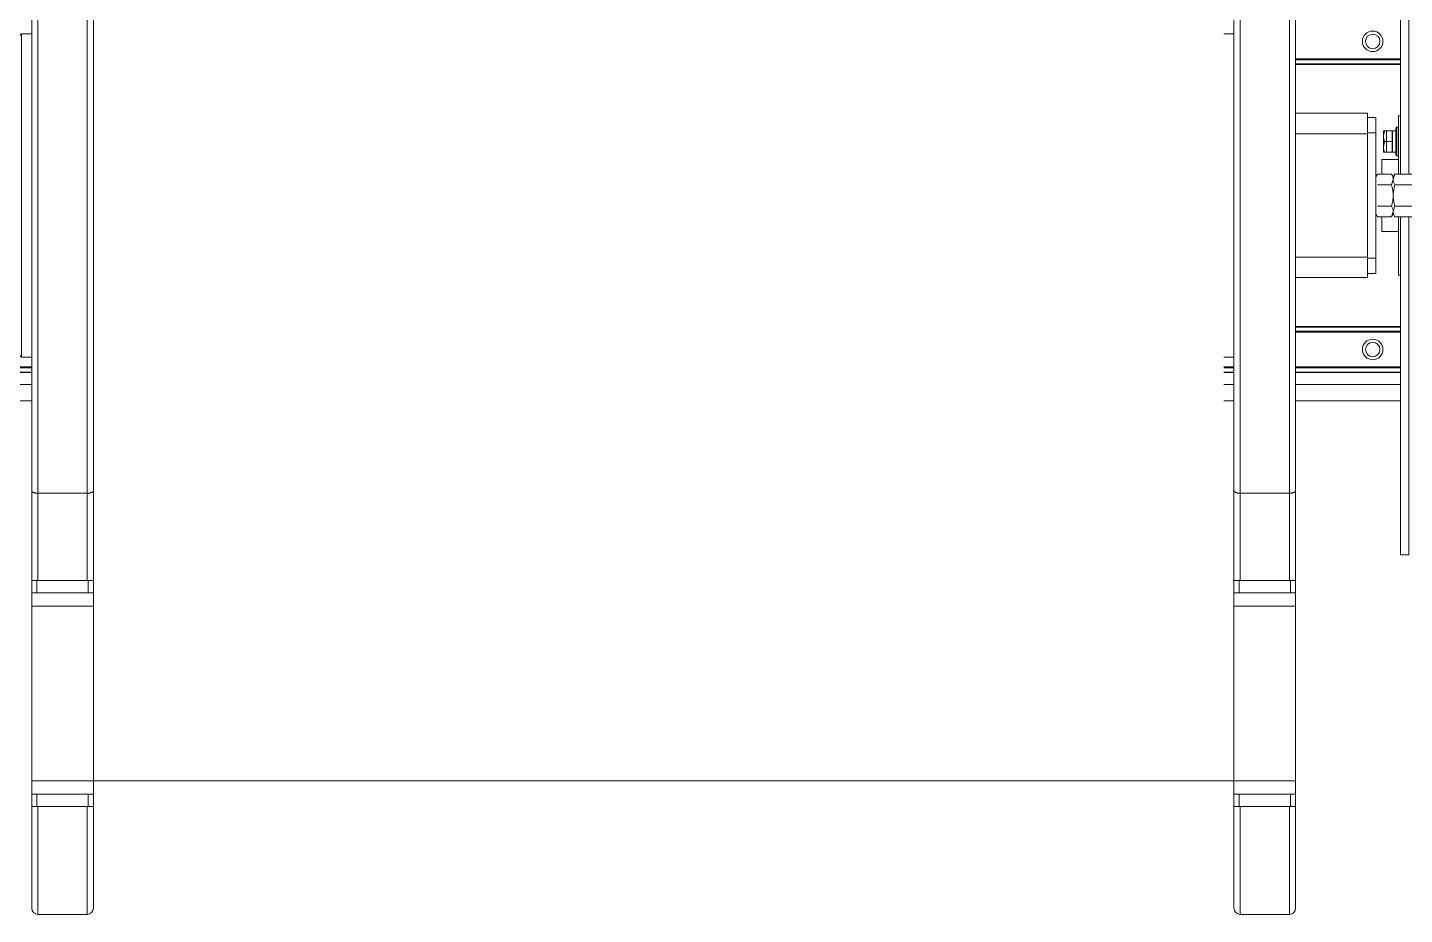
# Model space of a CAD drawing. Header units: millimetres. Extents: x 2179 to 48742, y 3478 to 161002.
# Drawn here: x 22679 to 24019, y 128067 to 128930 of the extents above; entities that cross this region are included whole.
import ezdxf

# ---------------------------------------------------------------- set-up
doc = ezdxf.new("R2010")
doc.units = ezdxf.units.MM
doc.layers.add('0-1', color=7, linetype='Continuous', lineweight=9)
doc.layers.add('2966-1_navrh dispozice stroju-HK_02_dwg-1', color=7, linetype='Continuous', lineweight=9, true_color=0x919191)

# ---------------------------------------------------------------- blocks, each defined once
blk = doc.blocks.new('2966-1_navrh dispozice stroju-HK_02_dwg_SE667-904310-1NP _ stroje')
at = {"layer": '0-1'}
for p, q in [((9677.5, -155.7), (9677.5, -215.7)), ((9847.5, -155.7), (9847.5, -215.7)), ((9860.5, -215.7), (9860.5, -210.7))]:
    blk.add_line(p, q, dxfattribs=at)
at = {"layer": '0-1', "flags": 128}
for points in [[(9664.5, -155.7), (9652.5, -155.7), (9652.5, -160.7), (9652.5, -210.7), (9664.5, -210.7)], [(9860.5, -155.7), (9860.5, -160.7), (9860.5, -210.7), (9872.5, -210.7), (9872.5, -215.7), (9860.5, -215.7), (9847.5, -215.7), (9677.5, -215.7), (9664.5, -215.7), (9652.5, -215.7), (9652.5, -210.7)], [(9652.5, -160.7), (9664.5, -160.7), (9664.5, -210.7), (9664.5, -215.7)], [(9664.5, -160.7), (9664.5, -155.7), (9677.5, -155.7), (9847.5, -155.7), (9860.5, -155.7), (9872.5, -155.7), (9872.5, -160.7)], [(9860.5, -160.7), (9872.5, -160.7), (9872.5, -210.7)]]:
    blk.add_lwpolyline(points, dxfattribs=at)
blk = doc.blocks.new('2966-1_navrh dispozice stroju-HK_02_dwg_SE662-904312-1NP _ stroje')
at = {"layer": '0-1'}
for p, q in [((9652.5, -209.7), (9567.5, -209.7)), ((9977.5, -209.7), (9872.5, -209.7))]:
    blk.add_line(p, q, dxfattribs=at)
blk = doc.blocks.new('2966-1_navrh dispozice stroju-HK_02_dwg_SE663-904313-1NP _ stroje')
at = {"layer": '0-1'}
for p, q in [((9652.5, -161.7), (9567.5, -161.7)), ((9977.5, -161.7), (9872.5, -161.7))]:
    blk.add_line(p, q, dxfattribs=at)
blk = doc.blocks.new('2966-1_navrh dispozice stroju-HK_02_dwg_SE664-904314-1NP _ stroje')
at = {"layer": '0-1'}
for p, q in [((9652.5, -155.7), (9564.9, -155.7)), ((9971.5, -155.7), (9872.5, -155.7))]:
    blk.add_line(p, q, dxfattribs=at)
blk = doc.blocks.new('2966-1_navrh dispozice stroju-HK_02_dwg_SE665-904315-1NP _ stroje')
at = {"layer": '0-1'}
for p, q in [((9652.5, -215.7), (9564.9, -215.7)), ((9971.5, -215.7), (9872.5, -215.7))]:
    blk.add_line(p, q, dxfattribs=at)
blk = doc.blocks.new('2966-1_navrh dispozice stroju-HK_02_dwg_SE661-904316-1NP _ stroje')
at = {"layer": '0-1'}
for p, q in [((9564.9, -155.7), (9553.3, -155.7)), ((9567.4, -161.7), (9567.4, -209.7)), ((9977.5, -161.7), (9977.5, -209.7)), ((9564.9, -215.7), (9553.3, -215.7))]:
    blk.add_line(p, q, dxfattribs=at)
for centre, start, end in [((9971.5, -161.7), 0, 90), ((9971.5, -209.7), 270, 360)]:
    blk.add_arc(centre, 6, start, end, dxfattribs=at)
for points, knots in [([(9567.4, -161.7), (9567.4, -161.5), (9567.4, -161.2), (9567.4, -160.8), (9567.4, -160.5), (9567.3, -160.2), (9567.3, -159.9), (9567.3, -159.6), (9567.2, -159.3), (9567.2, -159), (9567.1, -158.7), (9567, -158.5), (9566.9, -158.2), (9566.8, -157.9), (9566.7, -157.6), (9566.6, -157.3), (9566.5, -157), (9566.3, -156.8), (9566.2, -156.5), (9566, -156.3), (9565.8, -156.1), (9565.4, -155.8), (9565.1, -155.7), (9564.9, -155.7)], [0, 0, 0, 0, 0.08697, 0.130455, 0.173941, 0.217426, 0.260911, 0.304397, 0.347882, 0.391367, 0.434853, 0.478339, 0.521825, 0.565313, 0.608802, 0.652293, 0.695789, 0.739285, 0.782776, 0.826257, 0.869728, 0.913186, 1, 1, 1, 1]), ([(9564.9, -215.7), (9565.1, -215.7), (9565.4, -215.7), (9565.8, -215.4), (9566, -215.2), (9566.2, -215), (9566.3, -214.7), (9566.5, -214.4), (9566.6, -214.2), (9566.7, -213.9), (9566.8, -213.6), (9566.9, -213.3), (9567, -213), (9567.1, -212.7), (9567.2, -212.4), (9567.2, -212.2), (9567.3, -211.9), (9567.3, -211.6), (9567.3, -211.3), (9567.4, -211), (9567.4, -210.7), (9567.4, -210.2), (9567.4, -209.9), (9567.4, -209.7)], [0, 0, 0, 0, 0.086814, 0.130272, 0.173743, 0.217224, 0.260715, 0.304211, 0.347707, 0.391198, 0.434687, 0.478175, 0.521661, 0.565147, 0.608633, 0.652118, 0.695603, 0.739089, 0.782574, 0.826059, 0.869545, 0.91303, 1, 1, 1, 1])]:
    blk.add_open_spline(points, degree=3, knots=knots, dxfattribs=at)
for name in ['2966-1_navrh dispozice stroju-HK_02_dwg_SE664-904314-1NP _ stroje', '2966-1_navrh dispozice stroju-HK_02_dwg_SE663-904313-1NP _ stroje', '2966-1_navrh dispozice stroju-HK_02_dwg_SE662-904312-1NP _ stroje', '2966-1_navrh dispozice stroju-HK_02_dwg_SE665-904315-1NP _ stroje']:
    blk.add_blockref(name, (0, 0))
blk = doc.blocks.new('2966-1_navrh dispozice stroju-HK_02_dwg_SE660-904317-1NP _ stroje')
at = {"layer": '0-1'}
for p, q in [((9971.5, -155.7), (9943.5, -155.7)), ((9977.5, -161.7), (9977.5, -209.7)), ((9971.5, -215.7), (9943.5, -215.7))]:
    blk.add_line(p, q, dxfattribs=at)
for centre, start, end in [((9971.5, -161.7), 0, 90), ((9971.5, -209.7), 270, 0)]:
    blk.add_arc(centre, 6, start, end, dxfattribs=at)
blk = doc.blocks.new('2966-1_navrh dispozice stroju-HK_02_dwg_SE653-904324-1NP _ stroje')
at = {"layer": '0-1'}
for p, q in [((9564.9, -155.7), (8990.1, -155.7)), ((9564.9, -215.7), (8990.1, -215.7))]:
    blk.add_line(p, q, dxfattribs=at)
at = {"layer": '0-1', "flags": 128}
blk.add_lwpolyline([(8987.5, -209.7), (9567.5, -209.7), (9567.5, -161.7), (8987.5, -161.7)], close=True, dxfattribs=at)
at = {"layer": '0-1'}
for points, knots in [([(8990, -155.7), (8989.8, -155.7), (8989.5, -155.8), (8989.2, -156.1), (8988.9, -156.3), (8988.8, -156.5), (8988.6, -156.8), (8988.4, -157), (8988.3, -157.3), (8988.2, -157.6), (8988.1, -157.9), (8988, -158.2), (8987.9, -158.5), (8987.8, -158.7), (8987.8, -159), (8987.7, -159.3), (8987.7, -159.6), (8987.6, -159.9), (8987.6, -160.2), (8987.6, -160.5), (8987.5, -160.8), (8987.5, -161.2), (8987.5, -161.5), (8987.5, -161.7)], [0, 0, 0, 0, 0.086814, 0.130272, 0.173743, 0.217224, 0.260715, 0.304211, 0.347707, 0.391198, 0.434687, 0.478175, 0.521661, 0.565147, 0.608633, 0.652118, 0.695603, 0.739089, 0.782574, 0.826059, 0.869545, 0.91303, 1, 1, 1, 1]), ([(9567.5, -161.7), (9567.5, -161.5), (9567.5, -161.2), (9567.5, -160.8), (9567.5, -160.5), (9567.4, -160.2), (9567.4, -159.9), (9567.3, -159.6), (9567.3, -159.3), (9567.2, -159), (9567.2, -158.7), (9567.1, -158.5), (9567, -158.2), (9566.9, -157.9), (9566.8, -157.6), (9566.7, -157.3), (9566.6, -157), (9566.4, -156.8), (9566.2, -156.5), (9566.1, -156.3), (9565.8, -156.1), (9565.5, -155.8), (9565.2, -155.7), (9565, -155.7)], [0, 0, 0, 0, 0.08697, 0.130455, 0.173941, 0.217426, 0.260911, 0.304397, 0.347882, 0.391367, 0.434853, 0.478339, 0.521825, 0.565313, 0.608802, 0.652293, 0.695789, 0.739285, 0.782776, 0.826257, 0.869728, 0.913186, 1, 1, 1, 1]), ([(8987.5, -209.7), (8987.5, -209.9), (8987.5, -210.2), (8987.5, -210.7), (8987.6, -211), (8987.6, -211.3), (8987.6, -211.6), (8987.7, -211.9), (8987.7, -212.2), (8987.8, -212.4), (8987.8, -212.7), (8987.9, -213), (8988, -213.3), (8988.1, -213.6), (8988.2, -213.9), (8988.3, -214.2), (8988.4, -214.4), (8988.6, -214.7), (8988.8, -215), (8988.9, -215.2), (8989.2, -215.4), (8989.5, -215.7), (8989.8, -215.7), (8990, -215.7)], [0, 0, 0, 0, 0.08697, 0.130455, 0.173941, 0.217426, 0.260911, 0.304397, 0.347882, 0.391367, 0.434853, 0.478339, 0.521825, 0.565313, 0.608802, 0.652293, 0.695789, 0.739285, 0.782776, 0.826257, 0.869728, 0.913186, 1, 1, 1, 1]), ([(9565, -215.7), (9565.2, -215.7), (9565.5, -215.7), (9565.8, -215.4), (9566.1, -215.2), (9566.2, -215), (9566.4, -214.7), (9566.6, -214.4), (9566.7, -214.2), (9566.8, -213.9), (9566.9, -213.6), (9567, -213.3), (9567.1, -213), (9567.2, -212.7), (9567.2, -212.4), (9567.3, -212.2), (9567.3, -211.9), (9567.4, -211.6), (9567.4, -211.3), (9567.5, -211), (9567.5, -210.7), (9567.5, -210.2), (9567.5, -209.9), (9567.5, -209.7)], [0, 0, 0, 0, 0.086814, 0.130272, 0.173743, 0.217224, 0.260715, 0.304211, 0.347707, 0.391198, 0.434687, 0.478175, 0.521661, 0.565147, 0.608633, 0.652118, 0.695603, 0.739089, 0.782574, 0.826059, 0.869545, 0.91303, 1, 1, 1, 1])]:
    blk.add_open_spline(points, degree=3, knots=knots, dxfattribs=at)
blk = doc.blocks.new('2966-1_navrh dispozice stroju-HK_02_dwg_SE652-904325-1NP _ stroje')
at = {"layer": '0-1'}
for p, q in [((9120, -215.7), (9120, -225.7)), ((9435, -225.7), (9435, -215.7))]:
    blk.add_line(p, q, dxfattribs=at)
blk = doc.blocks.new('2966-1_navrh dispozice stroju-HK_02_dwg_SE650-904327-1NP _ stroje')
at = {"layer": '0-1'}
for p, q in [((9664.5, -1325.7), (9664.5, -1330.7)), ((9677.5, -1385.7), (9677.5, -1325.7)), ((9847.5, -1385.7), (9847.5, -1325.7))]:
    blk.add_line(p, q, dxfattribs=at)
at = {"layer": '0-1', "flags": 128}
for points in [[(9664.5, -1385.7), (9664.5, -1380.7), (9664.5, -1330.7), (9652.5, -1330.7), (9652.5, -1325.7), (9664.5, -1325.7), (9677.5, -1325.7), (9847.5, -1325.7), (9860.5, -1325.7), (9872.5, -1325.7), (9872.5, -1330.7)], [(9872.5, -1380.7), (9860.5, -1380.7), (9860.5, -1330.7), (9860.5, -1325.7)], [(9664.5, -1380.7), (9652.5, -1380.7), (9652.5, -1330.7)], [(9860.5, -1385.7), (9872.5, -1385.7), (9872.5, -1380.7), (9872.5, -1330.7), (9860.5, -1330.7)], [(9860.5, -1380.7), (9860.5, -1385.7), (9847.5, -1385.7), (9677.5, -1385.7), (9664.5, -1385.7), (9652.5, -1385.7), (9652.5, -1380.7)]]:
    blk.add_lwpolyline(points, dxfattribs=at)
blk = doc.blocks.new('2966-1_navrh dispozice stroju-HK_02_dwg_SE643-904334-1NP _ stroje')
at = {"layer": '0-1'}
for p, q in [((9943.5, -1325.7), (9971.5, -1325.7)), ((9977.5, -1379.7), (9977.5, -1331.7)), ((9943.5, -1385.7), (9971.5, -1385.7))]:
    blk.add_line(p, q, dxfattribs=at)
for centre, start, end in [((9971.5, -1331.7), 0, 90), ((9971.5, -1379.7), 270, 0)]:
    blk.add_arc(centre, 6, start, end, dxfattribs=at)
blk = doc.blocks.new('2966-1_navrh dispozice stroju-HK_02_dwg_SE639-904335-1NP _ stroje')
at = {"layer": '0-1'}
for p, q in [((9567.4, -1331.7), (9652.5, -1331.7)), ((9872.5, -1331.7), (9977.5, -1331.7))]:
    blk.add_line(p, q, dxfattribs=at)
blk = doc.blocks.new('2966-1_navrh dispozice stroju-HK_02_dwg_SE640-904336-1NP _ stroje')
at = {"layer": '0-1'}
for p, q in [((9567.4, -1379.7), (9652.5, -1379.7)), ((9872.5, -1379.7), (9977.5, -1379.7))]:
    blk.add_line(p, q, dxfattribs=at)
blk = doc.blocks.new('2966-1_navrh dispozice stroju-HK_02_dwg_SE641-904337-1NP _ stroje')
at = {"layer": '0-1'}
for p, q in [((9564.9, -1385.7), (9652.5, -1385.7)), ((9872.5, -1385.7), (9971.5, -1385.7))]:
    blk.add_line(p, q, dxfattribs=at)
blk = doc.blocks.new('2966-1_navrh dispozice stroju-HK_02_dwg_SE642-904338-1NP _ stroje')
at = {"layer": '0-1'}
for p, q in [((9564.9, -1325.7), (9652.5, -1325.7)), ((9872.5, -1325.7), (9971.5, -1325.7))]:
    blk.add_line(p, q, dxfattribs=at)
blk = doc.blocks.new('2966-1_navrh dispozice stroju-HK_02_dwg_SE638-904339-1NP _ stroje')
at = {"layer": '0-1'}
for p, q in [((9553.3, -1325.7), (9564.9, -1325.7)), ((9567.4, -1379.7), (9567.4, -1331.7)), ((9977.5, -1379.7), (9977.5, -1331.7)), ((9553.3, -1385.7), (9564.9, -1385.7))]:
    blk.add_line(p, q, dxfattribs=at)
for centre, start, end in [((9971.5, -1331.7), 0, 90), ((9971.5, -1379.7), 270, 0)]:
    blk.add_arc(centre, 6, start, end, dxfattribs=at)
for points, knots in [([(9567.4, -1331.7), (9567.4, -1331.5), (9567.4, -1331.2), (9567.4, -1330.8), (9567.4, -1330.5), (9567.3, -1330.2), (9567.3, -1329.9), (9567.3, -1329.6), (9567.2, -1329.3), (9567.2, -1329), (9567.1, -1328.7), (9567, -1328.5), (9566.9, -1328.2), (9566.8, -1327.9), (9566.7, -1327.6), (9566.6, -1327.3), (9566.5, -1327), (9566.3, -1326.8), (9566.2, -1326.5), (9566, -1326.3), (9565.8, -1326.1), (9565.4, -1325.8), (9565.1, -1325.7), (9564.9, -1325.7)], [0, 0, 0, 0, 0.08697, 0.130455, 0.173941, 0.217426, 0.260911, 0.304397, 0.347882, 0.391367, 0.434853, 0.478339, 0.521825, 0.565313, 0.608802, 0.652293, 0.695789, 0.739285, 0.782776, 0.826257, 0.869728, 0.913186, 1, 1, 1, 1]), ([(9564.9, -1385.7), (9565.1, -1385.7), (9565.4, -1385.7), (9565.8, -1385.4), (9566, -1385.2), (9566.2, -1385), (9566.3, -1384.7), (9566.5, -1384.4), (9566.6, -1384.2), (9566.7, -1383.9), (9566.8, -1383.6), (9566.9, -1383.3), (9567, -1383), (9567.1, -1382.7), (9567.2, -1382.4), (9567.2, -1382.2), (9567.3, -1381.9), (9567.3, -1381.6), (9567.3, -1381.3), (9567.4, -1381), (9567.4, -1380.7), (9567.4, -1380.2), (9567.4, -1379.9), (9567.4, -1379.7)], [0, 0, 0, 0, 0.086814, 0.130272, 0.173743, 0.217224, 0.260715, 0.304211, 0.347707, 0.391198, 0.434687, 0.478175, 0.521661, 0.565147, 0.608633, 0.652118, 0.695603, 0.739089, 0.782574, 0.826059, 0.869545, 0.91303, 1, 1, 1, 1])]:
    blk.add_open_spline(points, degree=3, knots=knots, dxfattribs=at)
for name in ['2966-1_navrh dispozice stroju-HK_02_dwg_SE642-904338-1NP _ stroje', '2966-1_navrh dispozice stroju-HK_02_dwg_SE639-904335-1NP _ stroje', '2966-1_navrh dispozice stroju-HK_02_dwg_SE640-904336-1NP _ stroje', '2966-1_navrh dispozice stroju-HK_02_dwg_SE641-904337-1NP _ stroje']:
    blk.add_blockref(name, (0, 0))
blk = doc.blocks.new('2966-1_navrh dispozice stroju-HK_02_dwg_SE637-904340-1NP _ stroje')
at = {"layer": '0-1'}
for p, q in [((8990.1, -1325.7), (9564.9, -1325.7)), ((8990.1, -1385.7), (9564.9, -1385.7))]:
    blk.add_line(p, q, dxfattribs=at)
at = {"layer": '0-1', "flags": 128}
blk.add_lwpolyline([(9567.5, -1331.7), (8987.5, -1331.7), (8987.5, -1379.7), (9567.5, -1379.7)], close=True, dxfattribs=at)
at = {"layer": '0-1'}
for points, knots in [([(8990, -1325.7), (8989.8, -1325.7), (8989.5, -1325.8), (8989.2, -1326.1), (8988.9, -1326.3), (8988.8, -1326.5), (8988.6, -1326.8), (8988.4, -1327), (8988.3, -1327.3), (8988.2, -1327.6), (8988.1, -1327.9), (8988, -1328.2), (8987.9, -1328.5), (8987.8, -1328.7), (8987.8, -1329), (8987.7, -1329.3), (8987.7, -1329.6), (8987.6, -1329.9), (8987.6, -1330.2), (8987.6, -1330.5), (8987.5, -1330.8), (8987.5, -1331.2), (8987.5, -1331.5), (8987.5, -1331.7)], [0, 0, 0, 0, 0.086814, 0.130272, 0.173743, 0.217224, 0.260715, 0.304211, 0.347707, 0.391198, 0.434687, 0.478175, 0.521661, 0.565147, 0.608633, 0.652118, 0.695603, 0.739089, 0.782574, 0.826059, 0.869545, 0.91303, 1, 1, 1, 1]), ([(9567.5, -1331.7), (9567.5, -1331.5), (9567.5, -1331.2), (9567.5, -1330.8), (9567.5, -1330.5), (9567.4, -1330.2), (9567.4, -1329.9), (9567.3, -1329.6), (9567.3, -1329.3), (9567.2, -1329), (9567.2, -1328.7), (9567.1, -1328.5), (9567, -1328.2), (9566.9, -1327.9), (9566.8, -1327.6), (9566.7, -1327.3), (9566.6, -1327), (9566.4, -1326.8), (9566.2, -1326.5), (9566.1, -1326.3), (9565.8, -1326.1), (9565.5, -1325.8), (9565.2, -1325.7), (9565, -1325.7)], [0, 0, 0, 0, 0.08697, 0.130455, 0.173941, 0.217426, 0.260911, 0.304397, 0.347882, 0.391367, 0.434853, 0.478339, 0.521825, 0.565313, 0.608802, 0.652293, 0.695789, 0.739285, 0.782776, 0.826257, 0.869728, 0.913186, 1, 1, 1, 1]), ([(8987.5, -1379.7), (8987.5, -1379.9), (8987.5, -1380.2), (8987.5, -1380.7), (8987.6, -1381), (8987.6, -1381.3), (8987.6, -1381.6), (8987.7, -1381.9), (8987.7, -1382.2), (8987.8, -1382.4), (8987.8, -1382.7), (8987.9, -1383), (8988, -1383.3), (8988.1, -1383.6), (8988.2, -1383.9), (8988.3, -1384.2), (8988.4, -1384.4), (8988.6, -1384.7), (8988.8, -1385), (8988.9, -1385.2), (8989.2, -1385.4), (8989.5, -1385.7), (8989.8, -1385.7), (8990, -1385.7)], [0, 0, 0, 0, 0.08697, 0.130455, 0.173941, 0.217426, 0.260911, 0.304397, 0.347882, 0.391367, 0.434853, 0.478339, 0.521825, 0.565313, 0.608802, 0.652293, 0.695789, 0.739285, 0.782776, 0.826257, 0.869728, 0.913186, 1, 1, 1, 1]), ([(9565, -1385.7), (9565.2, -1385.7), (9565.5, -1385.7), (9565.8, -1385.4), (9566.1, -1385.2), (9566.2, -1385), (9566.4, -1384.7), (9566.6, -1384.4), (9566.7, -1384.2), (9566.8, -1383.9), (9566.9, -1383.6), (9567, -1383.3), (9567.1, -1383), (9567.2, -1382.7), (9567.2, -1382.4), (9567.3, -1382.2), (9567.3, -1381.9), (9567.4, -1381.6), (9567.4, -1381.3), (9567.5, -1381), (9567.5, -1380.7), (9567.5, -1380.2), (9567.5, -1379.9), (9567.5, -1379.7)], [0, 0, 0, 0, 0.086814, 0.130272, 0.173743, 0.217224, 0.260715, 0.304211, 0.347707, 0.391198, 0.434687, 0.478175, 0.521661, 0.565147, 0.608633, 0.652118, 0.695603, 0.739089, 0.782574, 0.826059, 0.869545, 0.91303, 1, 1, 1, 1])]:
    blk.add_open_spline(points, degree=3, knots=knots, dxfattribs=at)
blk = doc.blocks.new('2966-1_navrh dispozice stroju-HK_02_dwg_SE592-904381-1NP _ stroje')
at = {"layer": '0-1'}
for p, q in [((8927.5, -45.7), (9256.7, -45.7)), ((9298.3, -45.7), (9627.5, -45.7))]:
    blk.add_line(p, q, dxfattribs=at)
blk = doc.blocks.new('2966-1_navrh dispozice stroju-HK_02_dwg_SE593-904382-1NP _ stroje')
at = {"layer": '0-1'}
for p, q in [((8927.5, -53.7), (9256.7, -53.7)), ((9298.3, -53.7), (9627.5, -53.7))]:
    blk.add_line(p, q, dxfattribs=at)
blk = doc.blocks.new('2966-1_navrh dispozice stroju-HK_02_dwg_SE591-904383-1NP _ stroje')
at = {"layer": '0-1'}
for p, q in [((8927.5, -45.7), (8927.5, -53.7)), ((9627.5, -45.7), (9627.5, -53.7))]:
    blk.add_line(p, q, dxfattribs=at)
for name in ['2966-1_navrh dispozice stroju-HK_02_dwg_SE592-904381-1NP _ stroje', '2966-1_navrh dispozice stroju-HK_02_dwg_SE593-904382-1NP _ stroje']:
    blk.add_blockref(name, (0, 0))
blk = doc.blocks.new('2966-1_navrh dispozice stroju-HK_02_dwg_SE574-904393-1NP _ stroje')
at = {"layer": '0-1'}
for p, q in [((9450, -155.7), (9450, -53.7)), ((9450, -225.7), (9450, -215.7)), ((9450, -1475.7), (9450, -1385.7))]:
    blk.add_line(p, q, dxfattribs=at)
blk = doc.blocks.new('2966-1_navrh dispozice stroju-HK_02_dwg_SE575-904394-1NP _ stroje')
at = {"layer": '0-1'}
blk.add_line((9405, -155.7), (9405, -53.7), dxfattribs=at)
blk = doc.blocks.new('2966-1_navrh dispozice stroju-HK_02_dwg_SE576-904395-1NP _ stroje')
at = {"layer": '0-1'}
blk.add_line((9405.6, -155.7), (9405.6, -53.7), dxfattribs=at)
blk = doc.blocks.new('2966-1_navrh dispozice stroju-HK_02_dwg_SE577-904396-1NP _ stroje')
at = {"layer": '0-1'}
blk.add_line((9409.6, -155.7), (9409.6, -53.7), dxfattribs=at)
blk = doc.blocks.new('2966-1_navrh dispozice stroju-HK_02_dwg_SE578-904397-1NP _ stroje')
at = {"layer": '0-1'}
blk.add_line((9410.5, -155.7), (9410.5, -53.7), dxfattribs=at)
blk = doc.blocks.new('2966-1_navrh dispozice stroju-HK_02_dwg_SE579-904398-1NP _ stroje')
at = {"layer": '0-1'}
for p, q in [((9444.5, -155.7), (9444.5, -53.7)), ((9444.5, -225.7), (9444.5, -215.7)), ((9444.5, -1475.7), (9444.5, -1385.7))]:
    blk.add_line(p, q, dxfattribs=at)
blk = doc.blocks.new('2966-1_navrh dispozice stroju-HK_02_dwg_SE580-904399-1NP _ stroje')
at = {"layer": '0-1'}
for p, q in [((9445.4, -155.7), (9445.4, -53.7)), ((9445.4, -225.7), (9445.4, -215.7)), ((9445.4, -1475.7), (9445.4, -1385.7))]:
    blk.add_line(p, q, dxfattribs=at)
blk = doc.blocks.new('2966-1_navrh dispozice stroju-HK_02_dwg_SE581-904400-1NP _ stroje')
at = {"layer": '0-1'}
for p, q in [((9449.4, -155.7), (9449.4, -53.7)), ((9449.4, -225.7), (9449.4, -215.7)), ((9449.4, -1475.7), (9449.4, -1385.7))]:
    blk.add_line(p, q, dxfattribs=at)
blk = doc.blocks.new('2966-1_navrh dispozice stroju-HK_02_dwg_SE573-904401-1NP _ stroje')
at = {"layer": '0-1'}
for radius in [10, 7]:
    blk.add_circle((9427.5, -80.7), radius, dxfattribs=at)
for name in ['2966-1_navrh dispozice stroju-HK_02_dwg_SE575-904394-1NP _ stroje', '2966-1_navrh dispozice stroju-HK_02_dwg_SE576-904395-1NP _ stroje', '2966-1_navrh dispozice stroju-HK_02_dwg_SE577-904396-1NP _ stroje', '2966-1_navrh dispozice stroju-HK_02_dwg_SE578-904397-1NP _ stroje', '2966-1_navrh dispozice stroju-HK_02_dwg_SE579-904398-1NP _ stroje', '2966-1_navrh dispozice stroju-HK_02_dwg_SE580-904399-1NP _ stroje', '2966-1_navrh dispozice stroju-HK_02_dwg_SE581-904400-1NP _ stroje', '2966-1_navrh dispozice stroju-HK_02_dwg_SE574-904393-1NP _ stroje']:
    blk.add_blockref(name, (0, 0))
blk = doc.blocks.new('2966-1_navrh dispozice stroju-HK_02_dwg_SE572-904402-1NP _ stroje')
at = {"layer": '0-1', "flags": 128}
for points in [[(9211, -55.7), (9211, -57.3), (9239, -57.3), (9239, -55.7)], [(9239, -57.3), (9238.1, -58.2), (9211.9, -58.2), (9211, -57.3)]]:
    blk.add_lwpolyline(points, dxfattribs=at)
blk = doc.blocks.new('2966-1_navrh dispozice stroju-HK_02_dwg_SE571-904403-1NP _ stroje')
at = {"layer": '0-1'}
for p, q in [((9256.7, -55.7), (9200, -55.7)), ((9355, -55.7), (9298.3, -55.7))]:
    blk.add_line(p, q, dxfattribs=at)
blk = doc.blocks.new('2966-1_navrh dispozice stroju-HK_02_dwg_SE570-904404-1NP _ stroje')
at = {"layer": '0-1'}
for p, q in [((9200, -55.7), (9200, -53.7)), ((9355, -55.7), (9355, -53.7))]:
    blk.add_line(p, q, dxfattribs=at)
blk.add_blockref('2966-1_navrh dispozice stroju-HK_02_dwg_SE571-904403-1NP _ stroje', (0, 0))
blk = doc.blocks.new('2966-1_navrh dispozice stroju-HK_02_dwg_SE569-904405-1NP _ stroje')
at = {"layer": '0-1'}
blk.add_line((9214.7, -58.2), (9214.7, -61.4), dxfattribs=at)
for points in [[(9235.1, -61.4), (9235.2, -60.9), (9235.3, -59.8), (9235.3, -58.8), (9235.3, -58.2)], [(9235.3, -61.4), (9235.3, -60.9), (9235.3, -59.8), (9235.2, -58.8), (9235.1, -58.2)]]:
    blk.add_open_spline(points, degree=3, knots=[0, 0, 0, 0, 0.5, 1, 1, 1, 1], dxfattribs=at)
blk = doc.blocks.new('2966-1_navrh dispozice stroju-HK_02_dwg_SE568-904406-1NP _ stroje')
at = {"layer": '0-1'}
for p, q in [((9242.5, -71.7), (9256.7, -71.7)), ((9298.3, -71.7), (9312.5, -71.7))]:
    blk.add_line(p, q, dxfattribs=at)
blk = doc.blocks.new('2966-1_navrh dispozice stroju-HK_02_dwg_SE567-904407-1NP _ stroje')
at = {"layer": '0-1'}
for p, q in [((9242.5, -55.7), (9242.5, -71.7)), ((9312.5, -71.7), (9312.5, -55.7))]:
    blk.add_line(p, q, dxfattribs=at)
blk.add_blockref('2966-1_navrh dispozice stroju-HK_02_dwg_SE568-904406-1NP _ stroje', (0, 0))
blk = doc.blocks.new('2966-1_navrh dispozice stroju-HK_02_dwg_SE566-904408-1NP _ stroje')
at = {"layer": '0-1', "flags": 128}
for points in [[(9235.5, -61.8), (9230.3, -61.8), (9225, -61.8), (9219.8, -61.8), (9214.5, -61.8), (9214.5, -61.4), (9235.5, -61.4), (9235.5, -61.8), (9235.5, -67.4), (9235.5, -69.3), (9235.5, -70.2), (9230.3, -70.2), (9225, -69.3), (9225, -67.4), (9225, -61.8)], [(9214.5, -69.3), (9214.5, -67.4), (9214.5, -61.8)], [(9230.3, -70.2), (9219.8, -70.2), (9214.5, -70.2), (9214.5, -69.3), (9219.8, -70.2)]]:
    blk.add_lwpolyline(points, dxfattribs=at)
blk.add_lwpolyline([(9235.5, -67.4), (9225, -67.4), (9214.5, -67.4), (9225, -67.4)], close=True, dxfattribs=at)
at = {"layer": '0-1'}
for centre in [(9219.6, -54), (9230.1, -54)]:
    blk.add_arc(centre, 16.2, 270.6528, 289.6034, dxfattribs=at)
blk = doc.blocks.new('2966-1_navrh dispozice stroju-HK_02_dwg_SE558-904409-1NP _ stroje')
at = {"layer": '0-1'}
blk.add_line((9150, -155.7), (9150, -53.7), dxfattribs=at)
blk = doc.blocks.new('2966-1_navrh dispozice stroju-HK_02_dwg_SE563-904414-1NP _ stroje')
at = {"layer": '0-1'}
blk.add_line((9144.5, -155.7), (9144.5, -53.7), dxfattribs=at)
blk = doc.blocks.new('2966-1_navrh dispozice stroju-HK_02_dwg_SE564-904415-1NP _ stroje')
at = {"layer": '0-1'}
blk.add_line((9145.4, -155.7), (9145.4, -53.7), dxfattribs=at)
blk = doc.blocks.new('2966-1_navrh dispozice stroju-HK_02_dwg_SE565-904416-1NP _ stroje')
at = {"layer": '0-1'}
blk.add_line((9149.4, -155.7), (9149.4, -53.7), dxfattribs=at)
blk = doc.blocks.new('2966-1_navrh dispozice stroju-HK_02_dwg_SE557-904417-1NP _ stroje')
at = {"layer": '0-1'}
for radius in [10, 7]:
    blk.add_circle((9127.5, -80.7), radius, dxfattribs=at)
for name in ['2966-1_navrh dispozice stroju-HK_02_dwg_SE563-904414-1NP _ stroje', '2966-1_navrh dispozice stroju-HK_02_dwg_SE564-904415-1NP _ stroje', '2966-1_navrh dispozice stroju-HK_02_dwg_SE565-904416-1NP _ stroje', '2966-1_navrh dispozice stroju-HK_02_dwg_SE558-904409-1NP _ stroje']:
    blk.add_blockref(name, (0, 0))
blk = doc.blocks.new('2966-1_navrh dispozice stroju-HK_02_dwg_SE551-904420-1NP _ stroje')
at = {"layer": '0-1'}
for p, q in [((9477.5, -155.7), (9477.5, -53.7)), ((9477.5, -225.7), (9477.5, -215.7)), ((9477.5, -1547.7), (9477.5, -1385.7))]:
    blk.add_line(p, q, dxfattribs=at)
blk = doc.blocks.new('2966-1_navrh dispozice stroju-HK_02_dwg_SE552-904421-1NP _ stroje')
at = {"layer": '0-1'}
for p, q in [((9461.6, -155.7), (9461.6, -53.7)), ((9461.6, -225.7), (9461.6, -215.7)), ((9461.6, -1547.7), (9461.6, -1385.7))]:
    blk.add_line(p, q, dxfattribs=at)
blk = doc.blocks.new('2966-1_navrh dispozice stroju-HK_02_dwg_SE550-904424-1NP _ stroje')
for name in ['2966-1_navrh dispozice stroju-HK_02_dwg_SE552-904421-1NP _ stroje', '2966-1_navrh dispozice stroju-HK_02_dwg_SE551-904420-1NP _ stroje']:
    blk.add_blockref(name, (0, 0))
blk = doc.blocks.new('2966-1_navrh dispozice stroju-HK_02_dwg_SE544-904430-1NP _ stroje')
at = {"layer": '0-1'}
blk.add_line((9256.7, -59.1), (9259.5, -60.7), dxfattribs=at)
at = {"layer": '0-1', "flags": 128}
for points in [[(9261.9, -60.7), (9256.7, -59.1), (9256.7, -26.4), (9259.5, -24.7), (9261.9, -24.7), (9267.1, -26.4), (9267.1, -59.1)], [(9261.9, -24.7), (9277.5, -24.7), (9293.1, -24.7), (9295.5, -24.7), (9298.3, -26.4)], [(9293.1, -60.7), (9287.9, -59.1), (9287.9, -26.4)], [(9295.5, -60.7), (9298.3, -59.1), (9298.3, -26.4), (9293.1, -24.7)]]:
    blk.add_lwpolyline(points, dxfattribs=at)
at = {"layer": '0-1'}
for centre, start, end in [((9262.2, -34.9), 91.6546, 122.7297), ((9293.4, -34.9), 91.6546, 122.7297), ((9261.6, -50.6), 271.6546, 302.7297), ((9292.8, -50.6), 271.6546, 302.7297)]:
    blk.add_arc(centre, 10.2, start, end, dxfattribs=at)
for points, knots in [([(9277.5, -24.7), (9275.7, -24.7), (9272.2, -25.1), (9268.8, -25.9), (9267.1, -26.4)], [0, 0, 0, 0, 0.500001, 1, 1, 1, 1]), ([(9287.9, -26.4), (9286.2, -25.9), (9282.8, -25.1), (9279.3, -24.7), (9277.5, -24.7)], [0, 0, 0, 0, 0.5, 1, 1, 1, 1]), ([(9267.1, -59.1), (9268.8, -59.6), (9272.2, -60.4), (9275.7, -60.7), (9277.5, -60.7)], [0, 0, 0, 0, 0.499999, 1, 1, 1, 1]), ([(9277.5, -60.7), (9279.3, -60.7), (9282.8, -60.4), (9286.2, -59.6), (9287.9, -59.1)], [0, 0, 0, 0, 0.5, 1, 1, 1, 1])]:
    blk.add_open_spline(points, degree=3, knots=knots, dxfattribs=at)
blk = doc.blocks.new('2966-1_navrh dispozice stroju-HK_02_dwg_SE543-904431-1NP _ stroje')
at = {"layer": '0-1'}
for p, q in [((9287.9, -76.1), (9287.9, -62.4)), ((9298.3, -62.4), (9295.5, -60.7))]:
    blk.add_line(p, q, dxfattribs=at)
at = {"layer": '0-1', "flags": 128}
for points in [[(9259.5, -77.7), (9256.7, -76.1), (9256.7, -62.4), (9259.5, -60.7)], [(9267.1, -76.1), (9267.1, -62.4), (9261.9, -60.7)], [(9295.5, -77.7), (9298.3, -76.1), (9298.3, -62.4), (9293.1, -60.7)]]:
    blk.add_lwpolyline(points, dxfattribs=at)
at = {"layer": '0-1'}
for centre in [(9262.2, -70.9), (9293.4, -70.9)]:
    blk.add_arc(centre, 10.2, 91.6546, 122.7297, dxfattribs=at)
for points, knots in [([(9277.5, -60.7), (9275.7, -60.7), (9272.2, -61.1), (9268.8, -61.9), (9267.1, -62.4)], [0, 0, 0, 0, 0.5, 1, 1, 1, 1]), ([(9287.9, -62.4), (9286.2, -61.9), (9282.8, -61.1), (9279.3, -60.7), (9277.5, -60.7)], [0, 0, 0, 0, 0.499999, 1, 1, 1, 1])]:
    blk.add_open_spline(points, degree=3, knots=knots, dxfattribs=at)
blk = doc.blocks.new('2966-1_navrh dispozice stroju-HK_02_dwg_SE541-904433-1NP _ stroje')
at = {"layer": '0-1', "flags": 128}
for points in [[(9197.5, -155.7), (9197.5, -85.7), (9217.5, -85.7)], [(9337.5, -155.7), (9337.5, -85.7), (9217.5, -85.7), (9217.5, -155.7)], [(9337.5, -85.7), (9357.5, -85.7), (9357.5, -155.7)]]:
    blk.add_lwpolyline(points, dxfattribs=at)
blk = doc.blocks.new('2966-1_navrh dispozice stroju-HK_02_dwg_SE540-904434-1NP _ stroje')
at = {"layer": '0-1', "flags": 128}
for points in [[(9201.5, -85.7), (9201.5, -77.7), (9216.5, -77.7)], [(9216.5, -85.7), (9216.5, -77.7), (9338.5, -77.7), (9338.5, -85.7)], [(9338.5, -77.7), (9353.5, -77.7), (9353.5, -85.7)]]:
    blk.add_lwpolyline(points, dxfattribs=at)
blk = doc.blocks.new('2966-1_navrh dispozice stroju-HK_02_dwg_SE538-904436-1NP _ stroje')
at = {"layer": '0-1', "flags": 128}
for points in [[(9120, -1385.7), (9120, -1395.7), (9435, -1395.7), (9435, -1385.7)], [(9435, -1395.7), (9433, -1397.7), (9122, -1397.7), (9120, -1395.7)]]:
    blk.add_lwpolyline(points, dxfattribs=at)
blk = doc.blocks.new('2966-1_navrh dispozice stroju-HK_02_dwg-876232-1NP _ stroje')
at = {"layer": '0-1'}
blk.add_line((-54543.5, 40222.2), (-53971.7, 41173.5), dxfattribs=at)
at = {"rotation": 328.989640494807}
for name in ['2966-1_navrh dispozice stroju-HK_02_dwg_SE591-904383-1NP _ stroje', '2966-1_navrh dispozice stroju-HK_02_dwg_SE550-904424-1NP _ stroje', '2966-1_navrh dispozice stroju-HK_02_dwg_SE557-904417-1NP _ stroje', '2966-1_navrh dispozice stroju-HK_02_dwg_SE653-904324-1NP _ stroje', '2966-1_navrh dispozice stroju-HK_02_dwg_SE570-904404-1NP _ stroje', '2966-1_navrh dispozice stroju-HK_02_dwg_SE572-904402-1NP _ stroje', '2966-1_navrh dispozice stroju-HK_02_dwg_SE569-904405-1NP _ stroje', '2966-1_navrh dispozice stroju-HK_02_dwg_SE544-904430-1NP _ stroje', '2966-1_navrh dispozice stroju-HK_02_dwg_SE540-904434-1NP _ stroje', '2966-1_navrh dispozice stroju-HK_02_dwg_SE566-904408-1NP _ stroje', '2966-1_navrh dispozice stroju-HK_02_dwg_SE567-904407-1NP _ stroje', '2966-1_navrh dispozice stroju-HK_02_dwg_SE541-904433-1NP _ stroje', '2966-1_navrh dispozice stroju-HK_02_dwg_SE543-904431-1NP _ stroje', '2966-1_navrh dispozice stroju-HK_02_dwg_SE573-904401-1NP _ stroje', '2966-1_navrh dispozice stroju-HK_02_dwg_SE652-904325-1NP _ stroje', '2966-1_navrh dispozice stroju-HK_02_dwg_SE661-904316-1NP _ stroje', '2966-1_navrh dispozice stroju-HK_02_dwg_SE667-904310-1NP _ stroje', '2966-1_navrh dispozice stroju-HK_02_dwg_SE660-904317-1NP _ stroje', '2966-1_navrh dispozice stroju-HK_02_dwg_SE637-904340-1NP _ stroje', '2966-1_navrh dispozice stroju-HK_02_dwg_SE538-904436-1NP _ stroje', '2966-1_navrh dispozice stroju-HK_02_dwg_SE638-904339-1NP _ stroje', '2966-1_navrh dispozice stroju-HK_02_dwg_SE650-904327-1NP _ stroje', '2966-1_navrh dispozice stroju-HK_02_dwg_SE643-904334-1NP _ stroje']:
    blk.add_blockref(name, (-62300.5, 46431.8), dxfattribs=at)

msp = doc.modelspace()

# ---------------------------------------------------------------- block references
at = {"layer": '2966-1_navrh dispozice stroju-HK_02_dwg-1', "rotation": 301.0103595051887}
msp.add_blockref('2966-1_navrh dispozice stroju-HK_02_dwg-876232-1NP _ stroje', (16370.5, 60726.8), dxfattribs=at)

doc.saveas('drawing.dxf')
